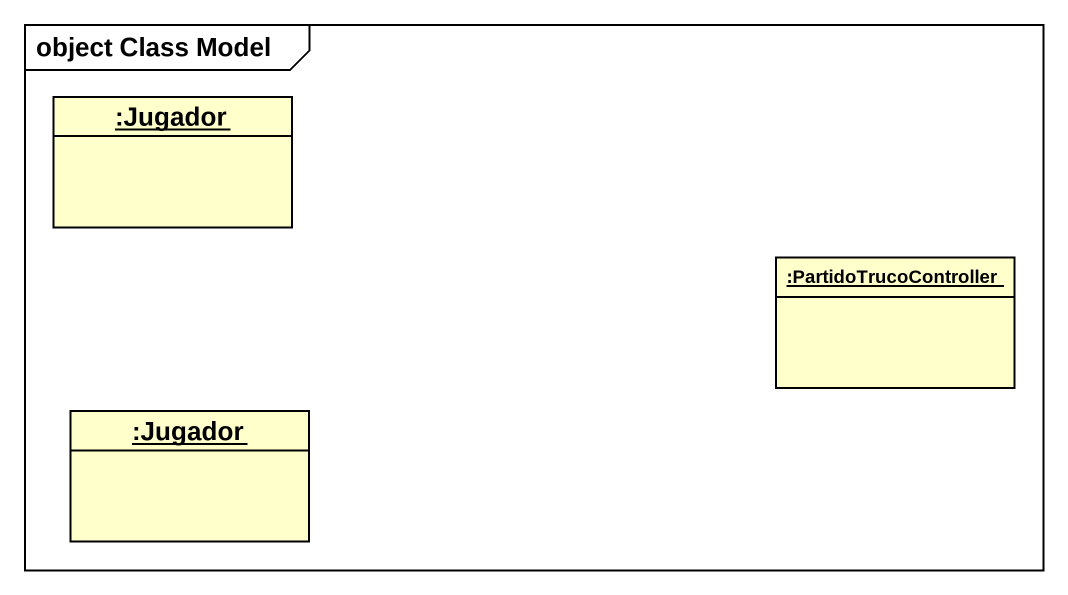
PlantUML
@startuml
mainframe object Class Model
hide circle
hide empty members
object ":Jugador" as Jugador
object ":PartidoTrucoController" as PartidoTrucoController
object ":Jugador" as Jugador_2
@enduml
